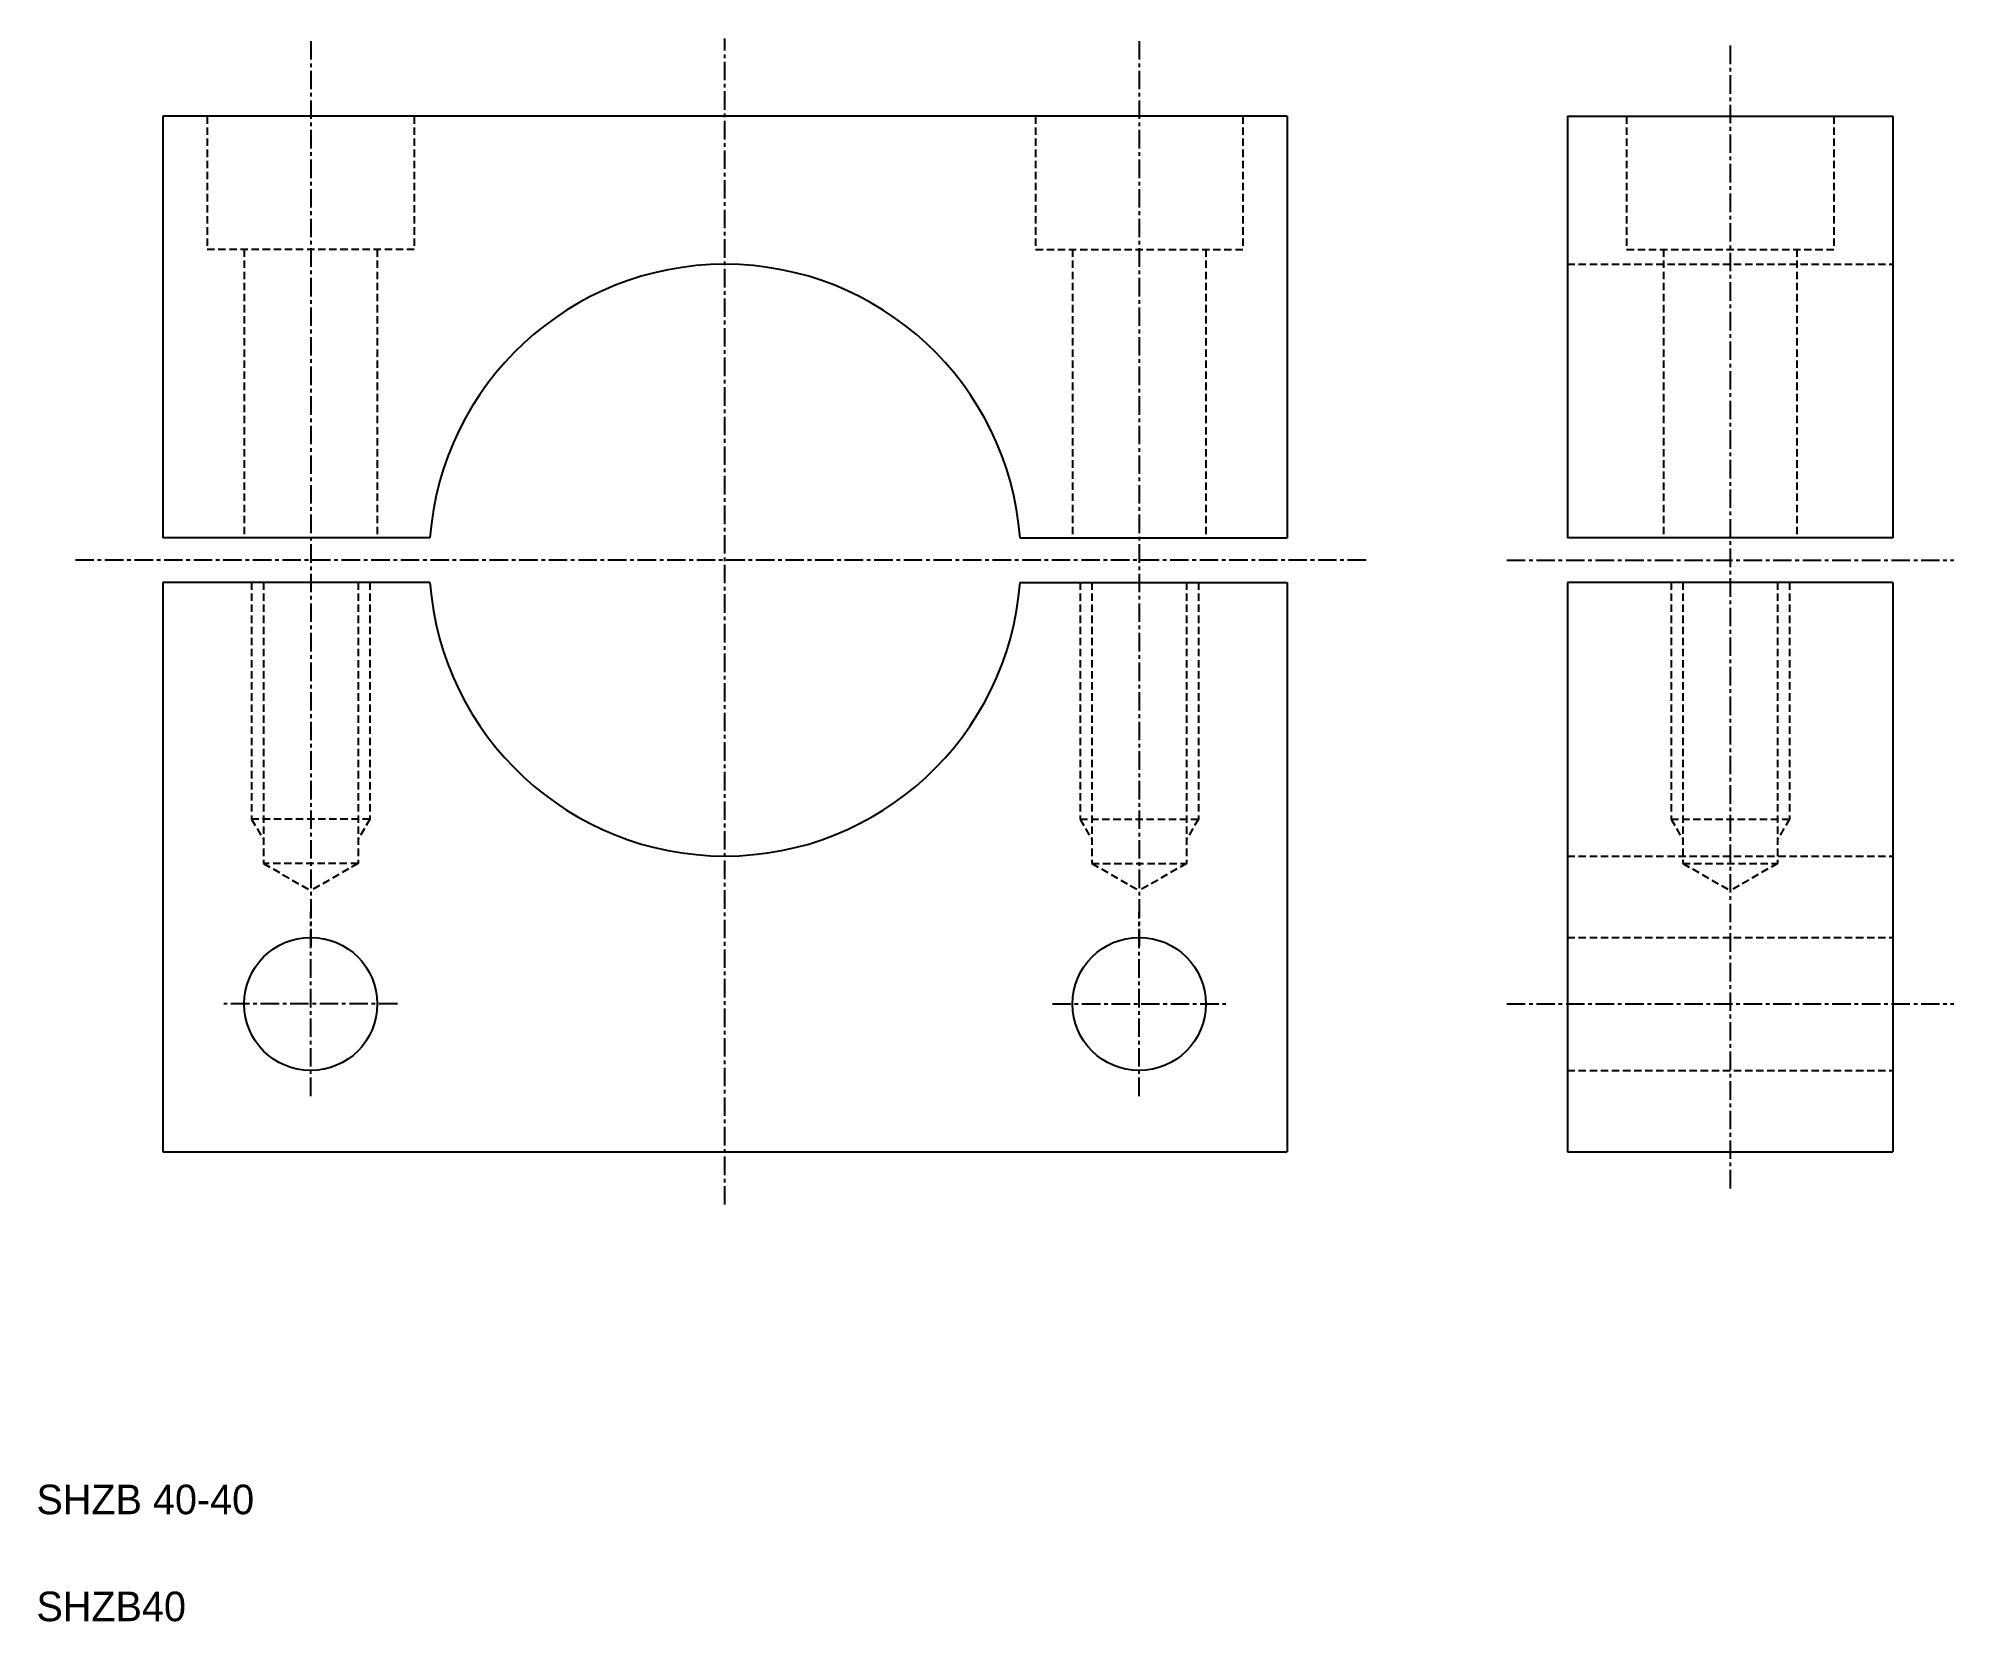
# Model space of a CAD drawing. Extents: x 187 to 316, y 49 to 157.
import ezdxf

# ---------------------------------------------------------------- set-up
doc = ezdxf.new("R2010")
doc.units = 0
doc.linetypes.add('CENTER', pattern=[2, 1.25, -0.25, 0.25, -0.25])
doc.linetypes.add('DASHED', pattern=[0.75, 0.5, -0.25])
doc.layers.get('0').update_dxf_attribs({"linetype": 'CONTINUOUS'})
doc.layers.add('CENTER', color=1, linetype='CENTER')

msp = doc.modelspace()

# ---------------------------------------------------------------- linework, layer by layer
at = {"color": 7, "linetype": 'CONTINUOUS'}
for p, q in [((271.28, 151.23), (195.28, 151.23)), ((195.28, 151.23), (195.28, 122.73)), ((271.28, 151.23), (271.28, 122.73)), ((290.23, 151.23), (290.23, 122.73)), ((290.23, 151.23), (312.23, 151.23)), ((312.23, 151.23), (312.23, 122.73)), ((213.33, 122.73), (195.28, 122.73)), ((253.22, 122.73), (271.28, 122.73)), ((312.23, 122.73), (290.23, 122.73)), ((213.33, 119.73), (195.28, 119.73)), ((195.28, 119.73), (195.28, 81.23)), ((253.22, 119.73), (271.28, 119.73)), ((271.28, 119.73), (271.28, 81.23)), ((312.23, 119.73), (290.23, 119.73)), ((290.23, 119.73), (290.23, 81.23)), ((312.23, 119.73), (312.23, 81.23)), ((195.28, 81.23), (271.28, 81.23)), ((290.23, 81.23), (312.23, 81.23))]:
    msp.add_line(p, q, dxfattribs=at)
at = {"color": 3, "linetype": 'DASHED'}
for p, q in [((198.28, 151.23), (198.28, 142.23)), ((212.28, 151.23), (212.28, 142.23)), ((254.28, 151.23), (254.28, 142.23)), ((268.28, 151.23), (268.28, 142.23)), ((294.23, 151.23), (294.23, 142.23)), ((308.23, 151.23), (308.23, 142.23)), ((212.28, 142.23), (198.28, 142.23)), ((200.78, 142.23), (200.78, 122.73)), ((209.78, 142.23), (209.78, 122.73)), ((254.28, 142.23), (268.28, 142.23)), ((256.78, 142.23), (256.78, 122.73)), ((265.78, 142.23), (265.78, 122.73)), ((290.23, 141.23), (312.23, 141.23)), ((294.23, 142.23), (308.23, 142.23)), ((296.73, 142.23), (296.73, 122.73)), ((305.73, 142.23), (305.73, 122.73)), ((201.28, 119.73), (201.28, 103.73)), ((202.08, 119.73), (202.08, 100.73)), ((208.48, 119.73), (208.48, 100.73)), ((209.28, 119.73), (209.28, 103.73)), ((257.28, 119.73), (257.28, 103.73)), ((258.08, 119.73), (258.08, 100.73)), ((264.48, 119.73), (264.48, 100.73)), ((265.28, 119.73), (265.28, 103.73)), ((297.23, 119.73), (297.23, 103.73)), ((298.03, 119.73), (298.03, 100.73)), ((304.43, 119.73), (304.43, 100.73)), ((305.23, 119.73), (305.23, 103.73)), ((209.28, 103.73), (201.28, 103.73)), ((201.28, 103.73), (202.08, 102.35)), ((209.28, 103.73), (208.48, 102.35)), ((257.28, 103.73), (265.28, 103.73)), ((257.28, 103.73), (258.08, 102.35)), ((265.28, 103.73), (264.48, 102.35)), ((297.23, 103.73), (305.23, 103.73)), ((297.23, 103.73), (298.03, 102.35)), ((305.23, 103.73), (304.43, 102.35)), ((290.23, 101.23), (312.23, 101.23)), ((208.48, 100.73), (202.08, 100.73)), ((202.08, 100.73), (205.28, 98.89)), ((208.48, 100.73), (205.28, 98.89)), ((258.08, 100.73), (264.48, 100.73)), ((258.08, 100.73), (261.28, 98.89)), ((264.48, 100.73), (261.28, 98.89)), ((298.03, 100.73), (304.43, 100.73)), ((298.03, 100.73), (301.23, 98.89)), ((304.43, 100.73), (301.23, 98.89)), ((290.23, 95.73), (312.23, 95.73)), ((290.23, 86.73), (312.23, 86.73))]:
    msp.add_line(p, q, dxfattribs=at)
at = {"color": 7, "linetype": 'CONTINUOUS'}
for centre in [(205.28, 91.23), (261.28, 91.23)]:
    msp.add_circle(centre, 4.5, dxfattribs=at)
for start, end in [(4.3012, 175.6988), (184.3012, 355.6988)]:
    msp.add_arc((233.28, 121.23), 20, start, end, dxfattribs=at)
at = {"layer": 'CENTER', "color": 1, "linetype": 'CENTER'}
for p, q in [((205.28, 156.31), (205.28, 95.14)), ((233.28, 77.67), (233.28, 156.5)), ((261.28, 156.31), (261.28, 95.14)), ((301.23, 156.01), (301.23, 78.62)), ((276.62, 121.23), (189.33, 121.23)), ((286.13, 121.23), (316.34, 121.23)), ((205.28, 85), (205.28, 97.47)), ((261.28, 85), (261.28, 97.47)), ((211.14, 91.23), (199.41, 91.23)), ((255.41, 91.23), (267.14, 91.23)), ((286.13, 91.23), (316.34, 91.23))]:
    msp.add_line(p, q, dxfattribs=at)

# ---------------------------------------------------------------- texts
at = {"color": 7, "linetype": 'CONTINUOUS'}
for s, p in [('SHZB 40-40', (186.74, 56.74)), ('SHZB40', (186.74, 49.51))]:
    msp.add_text(s, height=2, dxfattribs=at).set_placement(p)

doc.saveas('drawing.dxf')
